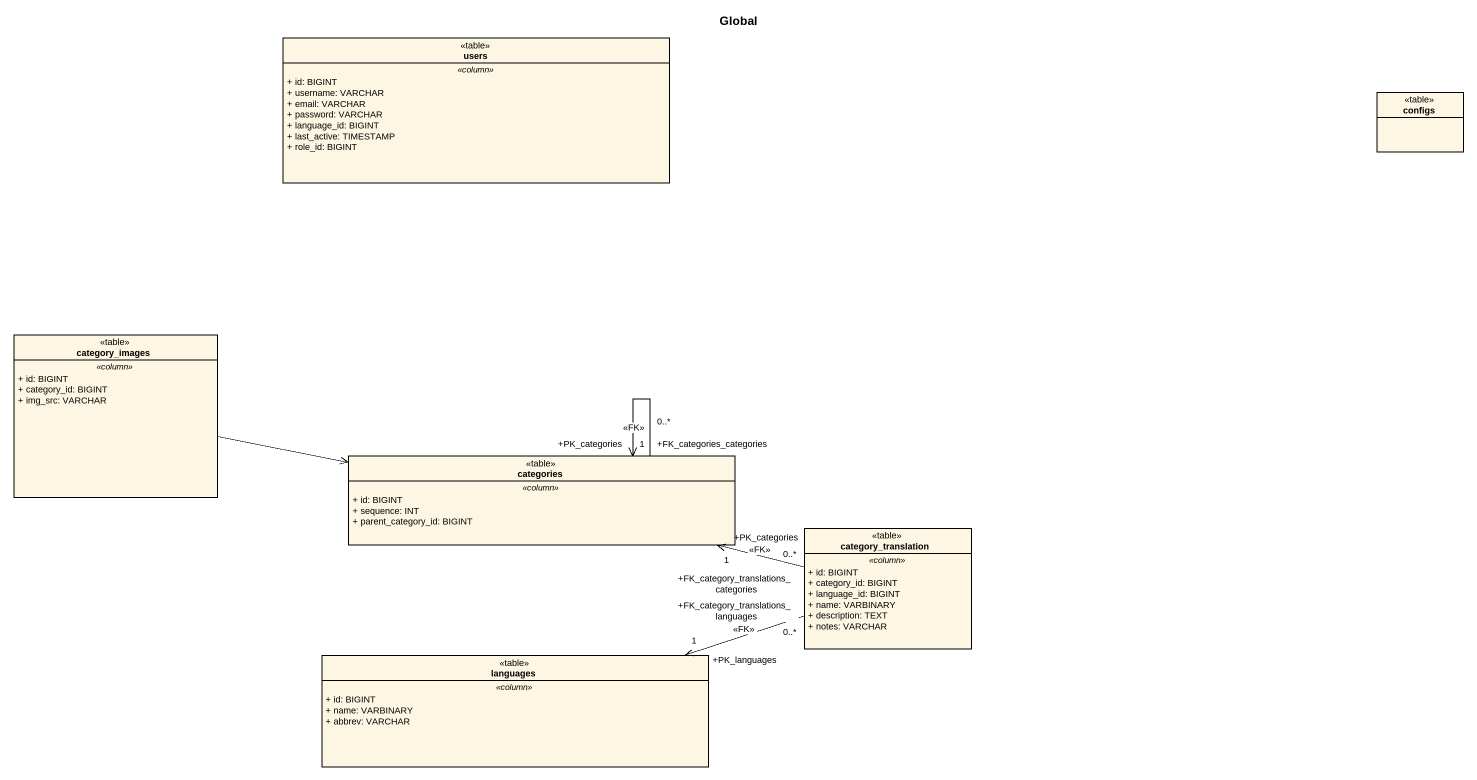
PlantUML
@startuml
title Global
hide circle
hide empty members
skinparam classAttributeIconSize 0
class users <<table>> {
  .. <<column>> ..
  + id: BIGINT
  + username: VARCHAR
  + email: VARCHAR
  + password: VARCHAR
  + language_id: BIGINT
  + last_active: TIMESTAMP
  + role_id: BIGINT
}
class configs <<table>>
class category_images <<table>> {
  .. <<column>> ..
  + id: BIGINT
  + category_id: BIGINT
  + img_src: VARCHAR
}
class categories <<table>> {
  .. <<column>> ..
  + id: BIGINT
  + sequence: INT
  + parent_category_id: BIGINT
}
class category_translation <<table>> {
  .. <<column>> ..
  + id: BIGINT
  + category_id: BIGINT
  + language_id: BIGINT
  + name: VARBINARY
  + description: TEXT
  + notes: VARCHAR
}
class languages <<table>> {
  .. <<column>> ..
  + id: BIGINT
  + name: VARBINARY
  + abbrev: VARCHAR
}
category_images -right-> categories
categories "+FK_categories_categories\n0..*" --> "+PK_categories\n1" categories : <<FK>>
category_translation "+FK_category_translations_categories\n0..*" -left-> "+PK_categories\n1" categories : <<FK>>
category_translation "+FK_category_translations_languages\n0..*" -left-> "+PK_languages\n1" languages : <<FK>>
@enduml
